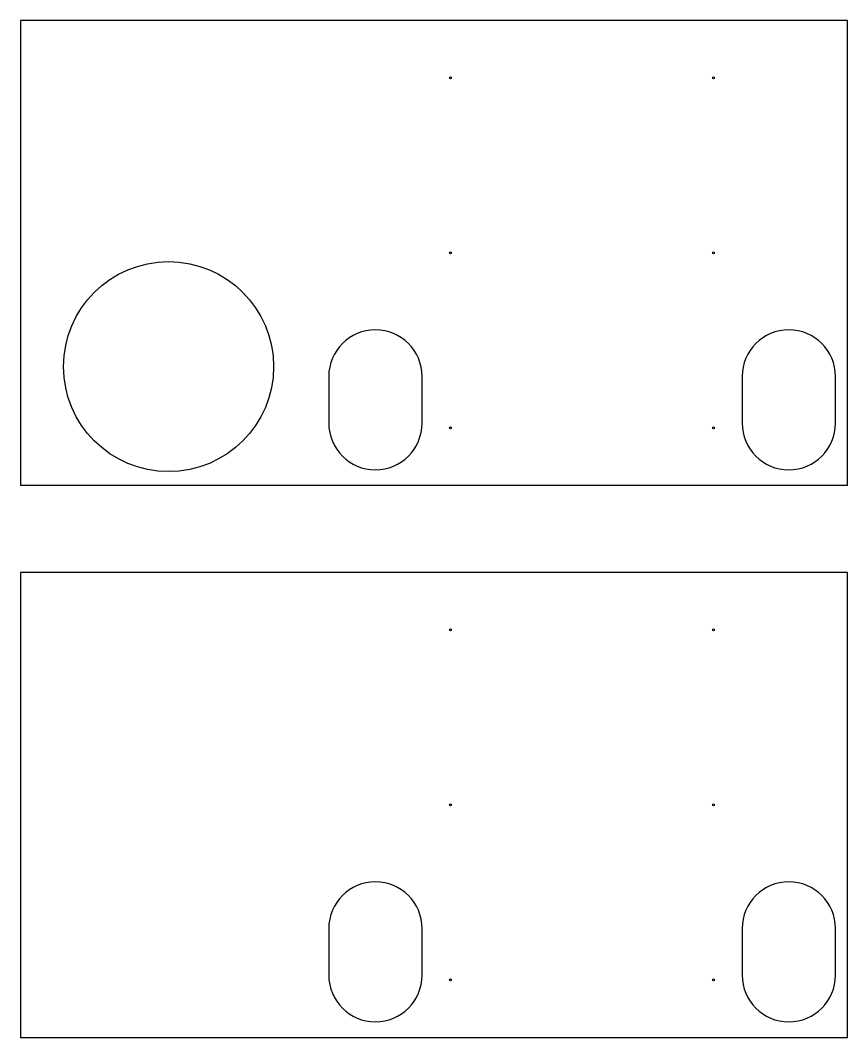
# Model space of a CAD drawing. Header units: inches. Extents: x -4381 to -2609, y -1172 to 1008.
import ezdxf

# ---------------------------------------------------------------- set-up
doc = ezdxf.new("R2010")
doc.units = ezdxf.units.IN
doc.header["$MEASUREMENT"] = 0

msp = doc.modelspace()

# ---------------------------------------------------------------- linework, layer by layer
for p, q in [((-2608.8, 1007.6), (-4381.3, 1007.6)), ((-4381.3, 1007.6), (-4381.3, 10.6)), ((-2608.8, 10.6), (-2608.8, 1007.6)), ((-2608.8, 10.6), (-4381.3, 10.6)), ((-2608.8, -175.3), (-4381.3, -175.3)), ((-4381.3, -175.3), (-4381.3, -1172.3)), ((-2608.8, -1172.3), (-2608.8, -175.3)), ((-2608.8, -1172.3), (-4381.3, -1172.3))]:
    msp.add_line(p, q)
for points in [[(-3520.6, 144.6), (-3520.6, 244.6, 1), (-3720.6, 244.6), (-3720.6, 144.6, 1)], [(-2634.9, 244.6, 1), (-2834.9, 244.6), (-2834.9, 144.6, 1), (-2634.9, 144.6)], [(-3520.6, -1038.3), (-3520.6, -938.3, 1), (-3720.6, -938.3), (-3720.6, -1038.3, 1)], [(-2634.9, -938.3, 1), (-2834.9, -938.3), (-2834.9, -1038.3, 1), (-2634.9, -1038.3)]]:
    msp.add_lwpolyline(points, format="xyb", close=True)
for centre, radius in [((-3460, 884.6), 2), ((-2896, 884.6), 2), ((-3460, 509.6), 2), ((-2896, 509.6), 2), ((-4063.7, 265.6), 225), ((-3460, 134.6), 2), ((-2896, 134.6), 2), ((-3460, -298.3), 2), ((-2896, -298.3), 2), ((-3460, -673.3), 2), ((-2896, -673.3), 2), ((-3460, -1048.3), 2), ((-2896, -1048.3), 2)]:
    msp.add_circle(centre, radius)

doc.saveas('drawing.dxf')
